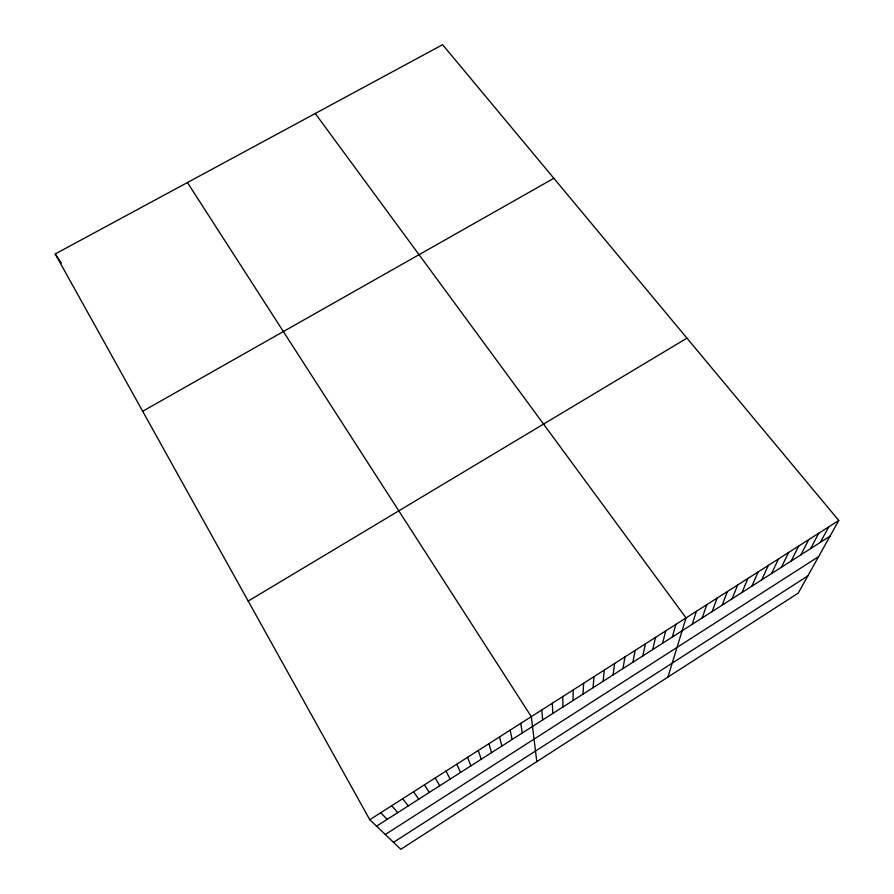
<?xml version="1.0" encoding="UTF-8"?>
<svg xmlns="http://www.w3.org/2000/svg" width="894" height="894" viewBox="0 0 894 894"><rect width="100%" height="100%" fill="white"/><g stroke="black" fill="none" stroke-linecap="round" stroke-linejoin="round"><path stroke-width="1.34" d="M572.998 700.55L573.21 689.922M583.056 694.113L583.614 683.284M593.08 687.698L593.985 676.657M603.081 681.306L604.333 670.064M613.049 674.925L614.636 663.482M622.995 668.567L624.928 656.922M632.918 662.231L635.187 650.374M642.808 655.905L645.412 643.848M652.676 649.592L655.604 637.344M662.51 643.3L665.773 630.851M672.322 637.031L675.92 624.381M667.93 677.104L686.033 617.933L315.258 113.482M692.157 624.347L696.426 611.295M702.181 617.933L706.785 604.69M712.183 611.541L717.111 598.097M722.151 605.16L727.414 591.526M732.085 598.801L737.684 584.978M742.009 592.465L747.92 578.44M751.888 586.14L758.134 571.925M761.744 579.837L768.315 565.421M771.578 573.546L778.473 558.951M781.39 567.277L788.597 552.492M791.168 561.03L798.688 546.044M800.912 554.794L808.757 539.618M810.634 548.57L818.792 533.215M820.334 542.367L828.805 526.834M838.784 520.464L798.23 593.102L400.814 849.3L369.77 819.72L55.216 253.963L442.597 44.7L838.784 520.464L369.77 819.72M393.516 842.349L807.83 575.904M385.303 834.515L818.602 556.627M376.542 826.179L830.012 536.188M248.208 601.081L686.972 338.144M142.682 411.274L553.855 178.297M380.755 812.713L387.147 819.396M391.717 805.717L397.718 812.635M402.635 798.755L408.256 805.896M413.531 791.805L418.772 799.169M55.216 253.963L61.373 263.026M187.427 182.532L531.304 716.653L536.802 761.632M424.393 784.865L429.254 792.464M435.222 777.959L439.714 785.781M446.028 771.064L450.14 779.11M456.789 764.202L460.533 772.461M467.528 757.352L470.903 765.834M478.234 750.513L481.24 759.229M488.906 743.707L491.544 752.636M499.556 736.913L501.825 746.054M510.161 730.141L512.072 739.506M520.744 723.391L522.297 732.968M541.82 709.948L542.658 719.938M552.313 703.254L552.805 713.457M562.773 696.571L562.907 706.998"/></g></svg>
